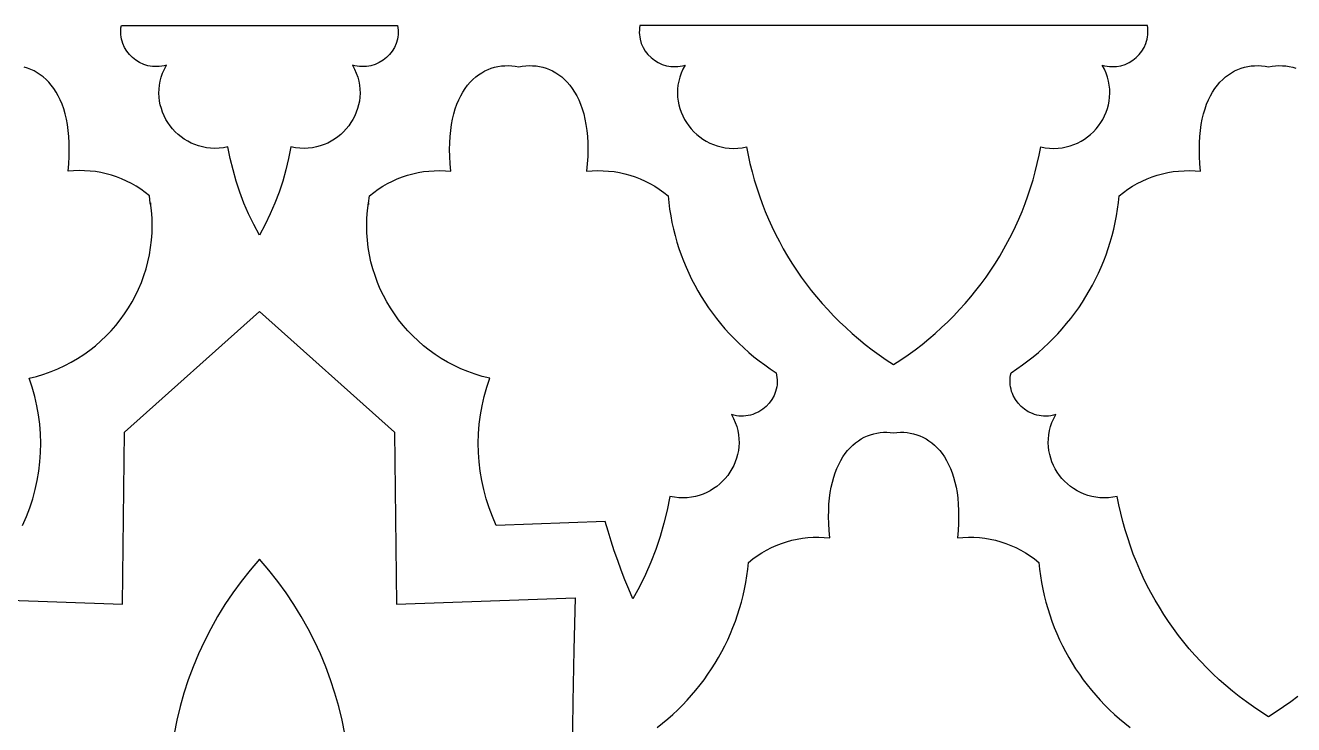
# Model space of a CAD drawing. Extents: x 50 to 3710, y -977 to -877.
# Drawn here: x 1461.2 to 1526.3, y -913 to -877.1 of the extents above; entities that cross this region are included whole.
import ezdxf

# ---------------------------------------------------------------- set-up
doc = ezdxf.new("R2010")
doc.units = 0
doc.layers.add('LAYER_1', color=18, linetype='CONTINUOUS')

msp = doc.modelspace()

# ---------------------------------------------------------------- linework, layer by layer
at = {"layer": 'LAYER_1'}
for points in [[(1473.204, -887.839), (1472.912, -887.304), (1472.648, -886.759), (1472.41, -886.205), (1472.198, -885.643), (1472.011, -885.074), (1471.848, -884.497), (1471.707, -883.913), (1471.589, -883.322), (1471.361, -883.364), (1471.137, -883.389), (1470.916, -883.396), (1470.7, -883.387), (1470.488, -883.362), (1470.282, -883.322), (1470.082, -883.268), (1469.888, -883.2), (1469.701, -883.119), (1469.522, -883.025), (1469.35, -882.92), (1469.186, -882.803), (1469.031, -882.675), (1468.886, -882.538), (1468.75, -882.392), (1468.625, -882.237), (1468.511, -882.074), (1468.408, -881.904), (1468.316, -881.727), (1468.238, -881.544), (1468.171, -881.356), (1468.119, -881.163), (1468.08, -880.966), (1468.055, -880.766), (1468.045, -880.563), (1468.051, -880.358), (1468.072, -880.151), (1468.11, -879.944), (1468.164, -879.736), (1468.236, -879.529), (1468.326, -879.323), (1468.434, -879.119), (1468.311, -879.152), (1468.189, -879.176), (1468.067, -879.191), (1467.947, -879.199), (1467.828, -879.198), (1467.711, -879.19), (1467.483, -879.151), (1467.265, -879.085), (1467.058, -878.992), (1466.866, -878.876), (1466.69, -878.738), (1466.533, -878.58), (1466.396, -878.404), (1466.281, -878.213), (1466.191, -878.007), (1466.156, -877.899), (1466.128, -877.789), (1466.107, -877.676), (1466.094, -877.561), (1466.088, -877.444), (1466.091, -877.325), (1466.101, -877.205), (1466.12, -877.083), (1473.204, -877.083), (1480.289, -877.083), (1480.308, -877.205), (1480.318, -877.325), (1480.321, -877.444), (1480.315, -877.561), (1480.301, -877.676), (1480.281, -877.789), (1480.217, -878.007), (1480.127, -878.213), (1480.013, -878.404), (1479.876, -878.58), (1479.718, -878.738), (1479.543, -878.876), (1479.35, -878.992), (1479.144, -879.085), (1478.926, -879.151), (1478.813, -879.174), (1478.698, -879.19), (1478.581, -879.198), (1478.462, -879.199), (1478.342, -879.191), (1478.22, -879.176), (1478.098, -879.152), (1477.975, -879.119), (1478.083, -879.323), (1478.173, -879.529), (1478.244, -879.736), (1478.299, -879.944), (1478.337, -880.151), (1478.358, -880.358), (1478.363, -880.563), (1478.354, -880.766), (1478.329, -880.966), (1478.29, -881.163), (1478.237, -881.356), (1478.171, -881.544), (1478.092, -881.727), (1478.001, -881.904), (1477.898, -882.074), (1477.784, -882.237), (1477.658, -882.392), (1477.523, -882.538), (1477.377, -882.675), (1477.223, -882.803), (1477.059, -882.92), (1476.887, -883.025), (1476.708, -883.119), (1476.521, -883.2), (1476.327, -883.268), (1476.126, -883.322), (1475.92, -883.362), (1475.709, -883.387), (1475.493, -883.396), (1475.272, -883.389), (1475.048, -883.364), (1474.82, -883.322), (1474.701, -883.913), (1474.561, -884.497), (1474.398, -885.074), (1474.21, -885.643), (1473.999, -886.205), (1473.761, -886.759), (1473.497, -887.304)], [(1505.74, -894.488), (1506.117, -894.241), (1506.485, -893.985), (1506.845, -893.722), (1507.196, -893.451), (1507.539, -893.172), (1507.873, -892.885), (1508.199, -892.591), (1508.515, -892.29), (1508.823, -891.982), (1509.122, -891.667), (1509.412, -891.345), (1509.693, -891.017), (1509.965, -890.682), (1510.228, -890.341), (1510.481, -889.994), (1510.725, -889.641), (1510.959, -889.283), (1511.184, -888.918), (1511.399, -888.548), (1511.605, -888.173), (1511.801, -887.793), (1511.987, -887.408), (1512.163, -887.019), (1512.329, -886.624), (1512.485, -886.225), (1512.631, -885.822), (1512.766, -885.415), (1512.892, -885.004), (1513.006, -884.589), (1513.111, -884.17), (1513.205, -883.748), (1513.288, -883.322), (1513.516, -883.364), (1513.74, -883.389), (1513.961, -883.396), (1514.177, -883.387), (1514.388, -883.362), (1514.594, -883.322), (1514.794, -883.268), (1514.988, -883.2), (1515.175, -883.119), (1515.355, -883.025), (1515.527, -882.92), (1515.691, -882.803), (1515.845, -882.675), (1515.991, -882.538), (1516.126, -882.392), (1516.251, -882.237), (1516.366, -882.074), (1516.469, -881.904), (1516.56, -881.727), (1516.639, -881.544), (1516.705, -881.356), (1516.758, -881.163), (1516.797, -880.966), (1516.822, -880.766), (1516.831, -880.563), (1516.826, -880.358), (1516.804, -880.151), (1516.767, -879.944), (1516.712, -879.736), (1516.64, -879.529), (1516.551, -879.323), (1516.443, -879.119), (1516.566, -879.152), (1516.688, -879.176), (1516.809, -879.191), (1516.93, -879.199), (1517.049, -879.198), (1517.166, -879.19), (1517.394, -879.151), (1517.612, -879.085), (1517.818, -878.992), (1518.01, -878.876), (1518.186, -878.738), (1518.344, -878.58), (1518.481, -878.404), (1518.595, -878.213), (1518.685, -878.007), (1518.72, -877.899), (1518.748, -877.789), (1518.769, -877.676), (1518.783, -877.561), (1518.788, -877.444), (1518.786, -877.325), (1518.775, -877.205), (1518.756, -877.083), (1492.724, -877.083), (1492.705, -877.205), (1492.695, -877.325), (1492.692, -877.444), (1492.698, -877.561), (1492.711, -877.676), (1492.732, -877.789), (1492.795, -878.007), (1492.885, -878.213), (1493, -878.404), (1493.137, -878.58), (1493.294, -878.738), (1493.47, -878.876), (1493.662, -878.992), (1493.869, -879.085), (1494.087, -879.151), (1494.2, -879.174), (1494.315, -879.19), (1494.432, -879.198), (1494.551, -879.199), (1494.671, -879.191), (1494.793, -879.176), (1494.915, -879.152), (1495.038, -879.119), (1494.93, -879.323), (1494.84, -879.529), (1494.768, -879.736), (1494.714, -879.944), (1494.676, -880.151), (1494.655, -880.358), (1494.649, -880.563), (1494.659, -880.766), (1494.684, -880.966), (1494.723, -881.163), (1494.775, -881.356), (1494.842, -881.544), (1494.92, -881.727), (1495.012, -881.904), (1495.115, -882.074), (1495.229, -882.237), (1495.354, -882.392), (1495.49, -882.538), (1495.635, -882.675), (1495.79, -882.803), (1495.954, -882.92), (1496.126, -883.025), (1496.305, -883.119), (1496.492, -883.2), (1496.686, -883.268), (1496.886, -883.322), (1497.092, -883.362), (1497.304, -883.387), (1497.52, -883.396), (1497.74, -883.389), (1497.965, -883.364), (1498.193, -883.322), (1498.276, -883.748), (1498.37, -884.17), (1498.474, -884.589), (1498.589, -885.004), (1498.714, -885.415), (1498.85, -885.822), (1498.996, -886.225), (1499.152, -886.624), (1499.318, -887.019), (1499.494, -887.408), (1499.68, -887.793), (1499.876, -888.173), (1500.081, -888.548), (1500.297, -888.918), (1500.521, -889.283), (1500.756, -889.641), (1501, -889.994), (1501.253, -890.341), (1501.516, -890.682), (1501.787, -891.017), (1502.068, -891.345), (1502.358, -891.667), (1502.657, -891.982), (1502.965, -892.29), (1503.282, -892.591), (1503.608, -892.885), (1503.942, -893.172), (1504.285, -893.451), (1504.636, -893.722), (1504.996, -893.985), (1505.364, -894.241)], [(1492.366, -906.496), (1492.156, -906.013), (1491.956, -905.525), (1491.765, -905.034), (1491.583, -904.54), (1491.41, -904.042), (1491.247, -903.541), (1491.092, -903.038), (1490.947, -902.531), (1485.354, -902.734), (1485.158, -902.285), (1484.985, -901.829), (1484.835, -901.366), (1484.709, -900.899), (1484.606, -900.427), (1484.526, -899.951), (1484.469, -899.473), (1484.436, -898.993), (1484.427, -898.512), (1484.441, -898.031), (1484.479, -897.55), (1484.54, -897.071), (1484.625, -896.595), (1484.733, -896.122), (1484.865, -895.652), (1485.021, -895.188), (1484.638, -895.091), (1484.263, -894.977), (1483.898, -894.846), (1483.542, -894.7), (1483.195, -894.538), (1482.859, -894.361), (1482.533, -894.17), (1482.218, -893.966), (1481.914, -893.747), (1481.621, -893.516), (1481.34, -893.273), (1481.072, -893.018), (1480.816, -892.751), (1480.573, -892.473), (1480.343, -892.186), (1480.127, -891.888), (1479.924, -891.581), (1479.736, -891.265), (1479.563, -890.941), (1479.404, -890.609), (1479.261, -890.269), (1479.133, -889.923), (1479.021, -889.57), (1478.926, -889.212), (1478.847, -888.848), (1478.786, -888.479), (1478.742, -888.106), (1478.715, -887.729), (1478.707, -887.349), (1478.717, -886.966), (1478.746, -886.581), (1478.794, -886.194), (1478.794, -886.269), (1478.807, -886.202), (1478.847, -885.829), (1479.067, -885.652), (1479.295, -885.488), (1479.531, -885.335), (1479.773, -885.196), (1480.022, -885.069), (1480.277, -884.956), (1480.537, -884.855), (1480.801, -884.768), (1481.07, -884.694), (1481.342, -884.634), (1481.618, -884.588), (1481.896, -884.556), (1482.176, -884.538), (1482.458, -884.534), (1482.741, -884.544), (1483.024, -884.569), (1482.988, -884.181), (1482.967, -883.808), (1482.96, -883.451), (1482.966, -883.109), (1482.984, -882.783), (1483.015, -882.471), (1483.057, -882.174), (1483.11, -881.893), (1483.174, -881.625), (1483.249, -881.373), (1483.333, -881.134), (1483.426, -880.91), (1483.528, -880.7), (1483.639, -880.504), (1483.757, -880.322), (1483.883, -880.154), (1484.016, -879.999), (1484.155, -879.857), (1484.3, -879.729), (1484.45, -879.614), (1484.606, -879.512), (1484.766, -879.423), (1484.93, -879.347), (1485.097, -879.283), (1485.268, -879.232), (1485.441, -879.193), (1485.616, -879.167), (1485.793, -879.152), (1485.971, -879.15), (1486.149, -879.159), (1486.328, -879.18), (1486.507, -879.212), (1486.685, -879.18), (1486.864, -879.159), (1487.042, -879.15), (1487.22, -879.152), (1487.397, -879.167), (1487.572, -879.193), (1487.745, -879.232), (1487.916, -879.283), (1488.083, -879.347), (1488.247, -879.423), (1488.407, -879.512), (1488.563, -879.614), (1488.713, -879.729), (1488.858, -879.857), (1488.997, -879.999), (1489.13, -880.154), (1489.256, -880.322), (1489.374, -880.504), (1489.485, -880.7), (1489.587, -880.91), (1489.68, -881.134), (1489.764, -881.373), (1489.839, -881.625), (1489.903, -881.893), (1489.956, -882.174), (1489.999, -882.471), (1490.029, -882.783), (1490.047, -883.109), (1490.053, -883.451), (1490.046, -883.808), (1490.025, -884.181), (1489.99, -884.569), (1490.273, -884.544), (1490.555, -884.534), (1490.837, -884.538), (1491.117, -884.556), (1491.395, -884.588), (1491.671, -884.634), (1491.943, -884.694), (1492.212, -884.768), (1492.477, -884.855), (1492.736, -884.956), (1492.991, -885.069), (1493.24, -885.196), (1493.482, -885.335), (1493.718, -885.488), (1493.946, -885.652), (1494.166, -885.829), (1494.202, -886.175), (1494.248, -886.519), (1494.304, -886.86), (1494.369, -887.199), (1494.444, -887.535), (1494.529, -887.868), (1494.623, -888.198), (1494.726, -888.524), (1494.838, -888.847), (1494.96, -889.167), (1495.09, -889.482), (1495.23, -889.794), (1495.378, -890.101), (1495.534, -890.404), (1495.699, -890.702), (1495.873, -890.995), (1496.055, -891.284), (1496.245, -891.567), (1496.443, -891.845), (1496.65, -892.118), (1496.864, -892.385), (1497.085, -892.646), (1497.315, -892.902), (1497.552, -893.151), (1497.797, -893.393), (1498.048, -893.629), (1498.307, -893.859), (1498.574, -894.082), (1498.847, -894.297), (1499.127, -894.505), (1499.414, -894.706), (1499.707, -894.9), (1499.735, -895.026), (1499.754, -895.151), (1499.764, -895.274), (1499.765, -895.396), (1499.757, -895.517), (1499.741, -895.634), (1499.718, -895.75), (1499.687, -895.863), (1499.649, -895.972), (1499.603, -896.079), (1499.493, -896.281), (1499.358, -896.466), (1499.201, -896.634), (1499.024, -896.78), (1498.83, -896.904), (1498.62, -897.003), (1498.509, -897.043), (1498.396, -897.075), (1498.281, -897.1), (1498.163, -897.118), (1498.042, -897.128), (1497.92, -897.13), (1497.797, -897.123), (1497.672, -897.108), (1497.546, -897.083), (1497.419, -897.05), (1497.527, -897.254), (1497.617, -897.46), (1497.689, -897.667), (1497.743, -897.874), (1497.781, -898.082), (1497.802, -898.288), (1497.808, -898.493), (1497.798, -898.696), (1497.774, -898.897), (1497.735, -899.094), (1497.682, -899.286), (1497.616, -899.475), (1497.537, -899.657), (1497.446, -899.834), (1497.342, -900.005), (1497.228, -900.167), (1497.103, -900.322), (1496.967, -900.469), (1496.822, -900.606), (1496.667, -900.733), (1496.504, -900.85), (1496.332, -900.956), (1496.152, -901.049), (1495.965, -901.13), (1495.771, -901.199), (1495.571, -901.253), (1495.365, -901.293), (1495.154, -901.318), (1494.937, -901.327), (1494.717, -901.319), (1494.492, -901.295), (1494.265, -901.253), (1494.123, -901.945), (1493.954, -902.628), (1493.757, -903.301), (1493.532, -903.964), (1493.28, -904.616), (1493.002, -905.255), (1492.697, -905.883)]]:
    msp.add_lwpolyline(points, close=True, dxfattribs=at)
for points in [[(1461.054, -902.734), (1461.251, -902.285), (1461.424, -901.829), (1461.574, -901.366), (1461.7, -900.899), (1461.803, -900.427), (1461.883, -899.951), (1461.939, -899.473), (1461.972, -898.993), (1461.982, -898.512), (1461.968, -898.031), (1461.93, -897.55), (1461.869, -897.071), (1461.784, -896.595), (1461.676, -896.122), (1461.543, -895.652), (1461.387, -895.188), (1461.771, -895.091), (1462.145, -894.977), (1462.511, -894.846), (1462.867, -894.7), (1463.214, -894.538), (1463.55, -894.361), (1463.876, -894.17), (1464.191, -893.966), (1464.495, -893.747), (1464.788, -893.516), (1465.068, -893.273), (1465.337, -893.018), (1465.593, -892.751), (1465.836, -892.473), (1466.066, -892.186), (1466.282, -891.888), (1466.485, -891.581), (1466.673, -891.265), (1466.846, -890.941), (1467.005, -890.609), (1467.148, -890.269), (1467.276, -889.923), (1467.387, -889.57), (1467.483, -889.212), (1467.561, -888.848), (1467.623, -888.479), (1467.667, -888.106), (1467.694, -887.729), (1467.702, -887.349), (1467.692, -886.966), (1467.663, -886.581), (1467.615, -886.194), (1467.615, -886.269), (1467.602, -886.202), (1467.562, -885.829), (1467.342, -885.652), (1467.114, -885.488), (1466.878, -885.335), (1466.636, -885.196), (1466.387, -885.069), (1466.132, -884.956), (1465.872, -884.855), (1465.608, -884.768), (1465.339, -884.694), (1465.066, -884.634), (1464.791, -884.588), (1464.513, -884.556), (1464.233, -884.538), (1463.951, -884.534), (1463.668, -884.544), (1463.385, -884.569), (1463.42, -884.181), (1463.441, -883.808), (1463.449, -883.451), (1463.443, -883.109), (1463.425, -882.783), (1463.394, -882.471), (1463.352, -882.174), (1463.299, -881.893), (1463.235, -881.625), (1463.16, -881.373), (1463.076, -881.134), (1462.983, -880.91), (1462.88, -880.7), (1462.77, -880.504), (1462.651, -880.322), (1462.526, -880.154), (1462.393, -879.999), (1462.254, -879.857), (1462.109, -879.729), (1461.958, -879.614), (1461.803, -879.512), (1461.643, -879.423), (1461.479, -879.347), (1461.312, -879.283), (1461.141, -879.232)], [(1526.471, -911.513), (1526.11, -911.785), (1525.739, -912.048), (1525.36, -912.304), (1524.973, -912.551), (1524.586, -912.304), (1524.207, -912.048), (1523.836, -911.785), (1523.475, -911.513), (1523.122, -911.233), (1522.778, -910.945), (1522.443, -910.649), (1522.117, -910.346), (1521.8, -910.035), (1521.493, -909.718), (1521.194, -909.393), (1520.905, -909.061), (1520.626, -908.723), (1520.356, -908.378), (1520.095, -908.027), (1519.844, -907.669), (1519.603, -907.306), (1519.372, -906.937), (1519.151, -906.562), (1518.94, -906.182), (1518.738, -905.796), (1518.547, -905.405), (1518.367, -905.01), (1518.196, -904.609), (1518.036, -904.204), (1517.887, -903.794), (1517.748, -903.38), (1517.62, -902.962), (1517.502, -902.541), (1517.395, -902.115), (1517.3, -901.686), (1517.215, -901.253), (1516.987, -901.295), (1516.763, -901.319), (1516.542, -901.327), (1516.326, -901.318), (1516.115, -901.293), (1515.909, -901.253), (1515.708, -901.199), (1515.515, -901.13), (1515.328, -901.049), (1515.148, -900.956), (1514.976, -900.85), (1514.812, -900.733), (1514.658, -900.606), (1514.512, -900.469), (1514.377, -900.322), (1514.251, -900.167), (1514.137, -900.005), (1514.034, -899.834), (1513.943, -899.657), (1513.864, -899.475), (1513.798, -899.286), (1513.745, -899.094), (1513.706, -898.897), (1513.681, -898.696), (1513.672, -898.493), (1513.677, -898.288), (1513.699, -898.082), (1513.736, -897.874), (1513.791, -897.667), (1513.863, -897.46), (1513.952, -897.254), (1514.06, -897.05), (1513.934, -897.083), (1513.808, -897.108), (1513.683, -897.123), (1513.559, -897.13), (1513.437, -897.128), (1513.317, -897.118), (1513.199, -897.1), (1513.083, -897.075), (1512.97, -897.043), (1512.86, -897.003), (1512.65, -896.904), (1512.455, -896.78), (1512.278, -896.634), (1512.121, -896.466), (1511.986, -896.281), (1511.876, -896.079), (1511.831, -895.972), (1511.793, -895.863), (1511.762, -895.75), (1511.738, -895.634), (1511.723, -895.517), (1511.715, -895.396), (1511.716, -895.274), (1511.726, -895.151), (1511.744, -895.026), (1511.772, -894.9), (1512.066, -894.706), (1512.353, -894.505), (1512.633, -894.297), (1512.906, -894.082), (1513.172, -893.859), (1513.431, -893.629), (1513.683, -893.393), (1513.928, -893.151), (1514.165, -892.902), (1514.394, -892.646), (1514.616, -892.385), (1514.83, -892.118), (1515.036, -891.845), (1515.234, -891.567), (1515.425, -891.284), (1515.606, -890.995), (1515.78, -890.702), (1515.945, -890.404), (1516.102, -890.101), (1516.25, -889.794), (1516.389, -889.482), (1516.52, -889.167), (1516.641, -888.847), (1516.753, -888.524), (1516.857, -888.198), (1516.951, -887.868), (1517.035, -887.535), (1517.11, -887.199), (1517.176, -886.86), (1517.231, -886.519), (1517.277, -886.175), (1517.313, -885.829), (1517.533, -885.652), (1517.762, -885.488), (1517.997, -885.335), (1518.24, -885.196), (1518.489, -885.069), (1518.743, -884.956), (1519.003, -884.855), (1519.268, -884.768), (1519.536, -884.694), (1519.809, -884.634), (1520.084, -884.588), (1520.363, -884.556), (1520.643, -884.538), (1520.924, -884.534), (1521.207, -884.544), (1521.49, -884.569), (1521.455, -884.181), (1521.434, -883.808), (1521.426, -883.451), (1521.432, -883.109), (1521.451, -882.783), (1521.481, -882.471), (1521.523, -882.174), (1521.577, -881.893), (1521.641, -881.625), (1521.715, -881.373), (1521.799, -881.134), (1521.893, -880.91), (1521.995, -880.7), (1522.105, -880.504), (1522.224, -880.322), (1522.35, -880.154), (1522.482, -879.999), (1522.621, -879.857), (1522.766, -879.729), (1522.917, -879.614), (1523.072, -879.512), (1523.232, -879.423), (1523.396, -879.347), (1523.564, -879.283), (1523.734, -879.232), (1523.907, -879.193), (1524.082, -879.167), (1524.259, -879.152), (1524.437, -879.15), (1524.616, -879.159), (1524.795, -879.18), (1524.973, -879.212), (1525.152, -879.18), (1525.33, -879.159), (1525.509, -879.15), (1525.687, -879.152), (1525.864, -879.167), (1526.039, -879.193), (1526.212, -879.232), (1526.382, -879.283)], [(1526.471, -911.513), (1526.11, -911.785), (1525.739, -912.048), (1525.36, -912.304), (1524.973, -912.551), (1524.586, -912.304), (1524.207, -912.048), (1523.836, -911.785), (1523.475, -911.513), (1523.122, -911.233), (1522.778, -910.945), (1522.443, -910.649), (1522.117, -910.346), (1521.8, -910.035), (1521.493, -909.718), (1521.194, -909.393), (1520.905, -909.061), (1520.626, -908.723), (1520.356, -908.378), (1520.095, -908.027), (1519.844, -907.669), (1519.603, -907.306), (1519.372, -906.937), (1519.151, -906.562), (1518.94, -906.182), (1518.738, -905.796), (1518.547, -905.405), (1518.367, -905.01), (1518.196, -904.609), (1518.036, -904.204), (1517.887, -903.794), (1517.748, -903.38), (1517.62, -902.962), (1517.502, -902.541), (1517.395, -902.115), (1517.3, -901.686), (1517.215, -901.253), (1516.987, -901.295), (1516.763, -901.319), (1516.542, -901.327), (1516.326, -901.318), (1516.115, -901.293), (1515.909, -901.253), (1515.708, -901.199), (1515.515, -901.13), (1515.328, -901.049), (1515.148, -900.956), (1514.976, -900.85), (1514.812, -900.733), (1514.658, -900.606), (1514.512, -900.469), (1514.377, -900.322), (1514.251, -900.167), (1514.137, -900.005), (1514.034, -899.834), (1513.943, -899.657), (1513.864, -899.475), (1513.798, -899.286), (1513.745, -899.094), (1513.706, -898.897), (1513.681, -898.696), (1513.672, -898.493), (1513.677, -898.288), (1513.699, -898.082), (1513.736, -897.874), (1513.791, -897.667), (1513.863, -897.46), (1513.952, -897.254), (1514.06, -897.05), (1513.934, -897.083), (1513.808, -897.108), (1513.683, -897.123), (1513.559, -897.13), (1513.437, -897.128), (1513.317, -897.118), (1513.199, -897.1), (1513.083, -897.075), (1512.97, -897.043), (1512.86, -897.003), (1512.65, -896.904), (1512.455, -896.78), (1512.278, -896.634), (1512.121, -896.466), (1511.986, -896.281), (1511.876, -896.079), (1511.831, -895.972), (1511.793, -895.863), (1511.762, -895.75), (1511.738, -895.634), (1511.723, -895.517), (1511.715, -895.396), (1511.716, -895.274), (1511.726, -895.151), (1511.744, -895.026), (1511.772, -894.9), (1512.066, -894.706), (1512.353, -894.505), (1512.633, -894.297), (1512.906, -894.082), (1513.172, -893.859), (1513.431, -893.629), (1513.683, -893.393), (1513.928, -893.151), (1514.165, -892.902), (1514.394, -892.646), (1514.616, -892.385), (1514.83, -892.118), (1515.036, -891.845), (1515.234, -891.567), (1515.425, -891.284), (1515.606, -890.995), (1515.78, -890.702), (1515.945, -890.404), (1516.102, -890.101), (1516.25, -889.794), (1516.389, -889.482), (1516.52, -889.167), (1516.641, -888.847), (1516.753, -888.524), (1516.857, -888.198), (1516.951, -887.868), (1517.035, -887.535), (1517.11, -887.199), (1517.176, -886.86), (1517.231, -886.519), (1517.277, -886.175), (1517.313, -885.829), (1517.533, -885.652), (1517.762, -885.488), (1517.997, -885.335), (1518.24, -885.196), (1518.489, -885.069), (1518.743, -884.956), (1519.003, -884.855), (1519.268, -884.768), (1519.536, -884.694), (1519.809, -884.634), (1520.084, -884.588), (1520.363, -884.556), (1520.643, -884.538), (1520.924, -884.534), (1521.207, -884.544), (1521.49, -884.569), (1521.455, -884.181), (1521.434, -883.808), (1521.426, -883.451), (1521.432, -883.109), (1521.451, -882.783), (1521.481, -882.471), (1521.523, -882.174), (1521.577, -881.893), (1521.641, -881.625), (1521.715, -881.373), (1521.799, -881.134), (1521.893, -880.91), (1521.995, -880.7), (1522.105, -880.504), (1522.224, -880.322), (1522.35, -880.154), (1522.482, -879.999), (1522.621, -879.857), (1522.766, -879.729), (1522.917, -879.614), (1523.072, -879.512), (1523.232, -879.423), (1523.396, -879.347), (1523.564, -879.283), (1523.734, -879.232), (1523.907, -879.193), (1524.082, -879.167), (1524.259, -879.152), (1524.437, -879.15), (1524.616, -879.159), (1524.795, -879.18), (1524.973, -879.212), (1525.152, -879.18), (1525.33, -879.159), (1525.509, -879.15), (1525.687, -879.152), (1525.864, -879.167), (1526.039, -879.193), (1526.212, -879.232), (1526.382, -879.283)], [(1457.009, -906.458), (1466.173, -906.773), (1466.28, -897.954), (1473.204, -891.76), (1480.129, -897.954), (1480.236, -906.773), (1489.399, -906.458), (1489.338, -909.122), (1489.29, -911.786), (1489.256, -914.45)], [(1493.61, -913.101), (1493.883, -912.886), (1494.15, -912.663), (1494.409, -912.433), (1494.661, -912.197), (1494.905, -911.954), (1495.142, -911.705), (1495.372, -911.45), (1495.593, -911.189), (1495.808, -910.922), (1496.014, -910.649), (1496.212, -910.371), (1496.402, -910.088), (1496.584, -909.799), (1496.758, -909.506), (1496.923, -909.207), (1497.079, -908.905), (1497.227, -908.597), (1497.367, -908.286), (1497.497, -907.971), (1497.619, -907.651), (1497.731, -907.328), (1497.834, -907.002), (1497.928, -906.672), (1498.013, -906.339), (1498.088, -906.003), (1498.153, -905.664), (1498.209, -905.323), (1498.255, -904.979), (1498.291, -904.633), (1498.511, -904.456), (1498.739, -904.291), (1498.975, -904.139), (1499.217, -904), (1499.466, -903.873), (1499.721, -903.76), (1499.981, -903.659), (1500.245, -903.572), (1500.514, -903.498), (1500.786, -903.438), (1501.062, -903.392), (1501.34, -903.36), (1501.62, -903.341), (1501.902, -903.338), (1502.184, -903.348), (1502.468, -903.373), (1502.433, -902.999), (1502.412, -902.639), (1502.404, -902.294), (1502.408, -901.963), (1502.424, -901.646), (1502.451, -901.343), (1502.489, -901.053), (1502.537, -900.778), (1502.596, -900.516), (1502.664, -900.268), (1502.741, -900.033), (1502.828, -899.811), (1502.922, -899.603), (1503.025, -899.407), (1503.135, -899.225), (1503.252, -899.055), (1503.376, -898.898), (1503.506, -898.753), (1503.642, -898.621), (1503.783, -898.501), (1503.929, -898.394), (1504.08, -898.298), (1504.235, -898.215), (1504.393, -898.143), (1504.555, -898.083), (1504.719, -898.034), (1504.886, -897.997), (1505.054, -897.971), (1505.225, -897.957), (1505.396, -897.953), (1505.568, -897.961), (1505.74, -897.979), (1505.912, -897.961), (1506.084, -897.953), (1506.256, -897.957), (1506.426, -897.971), (1506.595, -897.997), (1506.761, -898.034), (1506.926, -898.083), (1507.087, -898.143), (1507.246, -898.215), (1507.401, -898.298), (1507.551, -898.394), (1507.697, -898.501), (1507.839, -898.621), (1507.974, -898.753), (1508.104, -898.898), (1508.228, -899.055), (1508.345, -899.225), (1508.455, -899.407), (1508.558, -899.603), (1508.653, -899.811), (1508.739, -900.033), (1508.816, -900.268), (1508.885, -900.516), (1508.943, -900.778), (1508.992, -901.053), (1509.03, -901.343), (1509.057, -901.646), (1509.072, -901.963), (1509.076, -902.294), (1509.068, -902.639), (1509.047, -902.999), (1509.013, -903.373), (1509.296, -903.348), (1509.579, -903.338), (1509.86, -903.341), (1510.14, -903.36), (1510.418, -903.392), (1510.694, -903.438), (1510.966, -903.498), (1511.235, -903.572), (1511.5, -903.659), (1511.76, -903.76), (1512.014, -903.873), (1512.263, -904), (1512.506, -904.139), (1512.741, -904.291), (1512.97, -904.456), (1513.19, -904.633), (1513.226, -904.979), (1513.272, -905.323), (1513.327, -905.664), (1513.393, -906.003), (1513.468, -906.339), (1513.552, -906.672), (1513.646, -907.002), (1513.749, -907.328), (1513.862, -907.651), (1513.983, -907.971), (1514.114, -908.286), (1514.253, -908.597), (1514.401, -908.905), (1514.558, -909.207), (1514.723, -909.506), (1514.896, -909.799), (1515.078, -910.088), (1515.268, -910.371), (1515.467, -910.649), (1515.673, -910.922), (1515.887, -911.189), (1516.109, -911.45), (1516.338, -911.705), (1516.575, -911.954), (1516.82, -912.197), (1517.072, -912.433), (1517.331, -912.663), (1517.597, -912.886), (1517.87, -913.101)], [(1477.583, -913.432), (1477.441, -912.729), (1477.273, -912.033), (1477.077, -911.344), (1476.855, -910.663), (1476.607, -909.992), (1476.332, -909.331), (1476.031, -908.68), (1475.704, -908.04), (1475.351, -907.411), (1474.973, -906.796), (1474.569, -906.194), (1474.139, -905.605), (1473.684, -905.031), (1473.204, -904.473), (1472.724, -905.031), (1472.27, -905.605), (1471.84, -906.194), (1471.436, -906.796), (1471.057, -907.411), (1470.705, -908.04), (1470.378, -908.68), (1470.077, -909.331), (1469.802, -909.992), (1469.554, -910.663), (1469.332, -911.344), (1469.136, -912.033), (1468.968, -912.729), (1468.826, -913.432)]]:
    msp.add_lwpolyline(points, dxfattribs=at)

doc.saveas('drawing.dxf')
